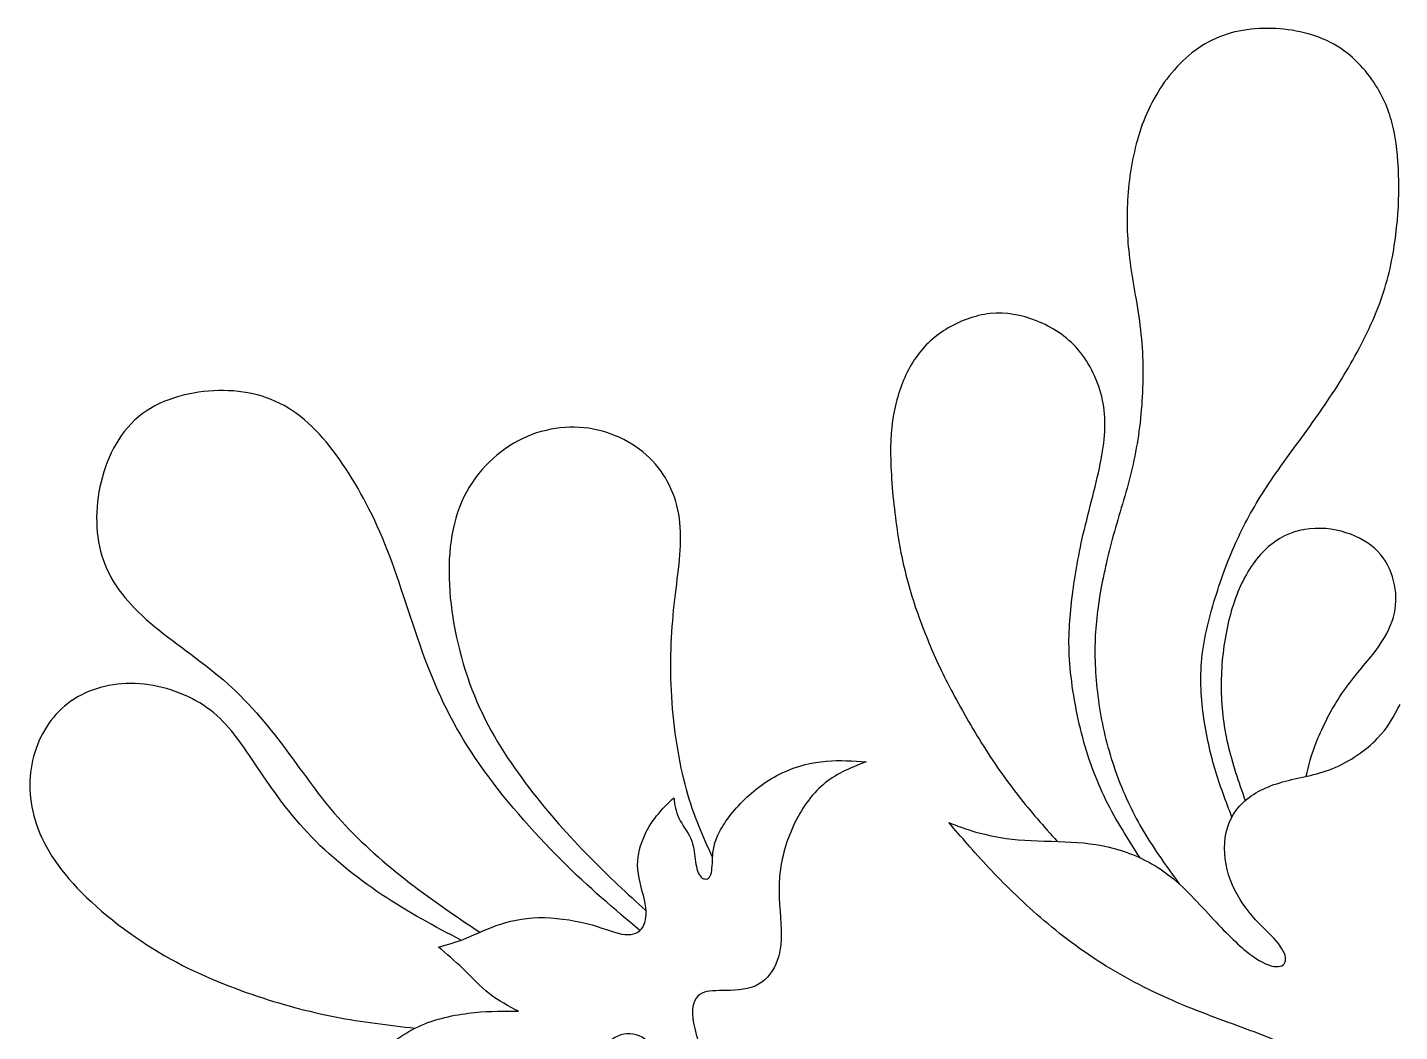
# Model space of a CAD drawing. Extents: x -229 to 187, y -34 to 476.
# Drawn here: x -225.5 to -148.4, y 419.2 to 475.7 of the extents above; entities that cross this region are included whole.
import ezdxf

# ---------------------------------------------------------------- set-up
doc = ezdxf.new("R2010")
doc.units = 0
doc.header["$MEASUREMENT"] = 0
doc.layers.add('LAYER_1', color=7, linetype='CONTINUOUS')

msp = doc.modelspace()

# ---------------------------------------------------------------- linework, layer by layer
at = {"layer": 'LAYER_1'}
for points, knots in [([(-157.8028, 431.3076), (-158.1382, 432.1729), (-158.4738, 433.0384), (-158.7627, 434.0277), (-158.7627, 434.0277), (-159.0517, 435.0171), (-159.2943, 436.1307), (-159.432, 437.2441), (-159.432, 437.2441), (-159.5698, 438.3575), (-159.603, 439.4711), (-159.4404, 440.6644), (-159.4404, 440.6644), (-159.2777, 441.8578), (-158.9194, 443.1312), (-158.5336, 444.2832), (-158.5336, 444.2832), (-158.1477, 445.4352), (-157.7343, 446.4661), (-157.241, 447.461), (-157.241, 447.461), (-156.7477, 448.4559), (-156.1743, 449.4151), (-155.4661, 450.4486), (-155.4661, 450.4486), (-154.7578, 451.4821), (-153.9143, 452.5901), (-153.1399, 453.6815), (-153.1399, 453.6815), (-152.3655, 454.7729), (-151.6598, 455.8478), (-151.0094, 457.0026), (-151.0094, 457.0026), (-150.359, 458.1574), (-149.7637, 459.3922), (-149.3558, 460.5965), (-149.3558, 460.5965), (-148.9479, 461.8009), (-148.7274, 462.9751), (-148.5923, 464.0554), (-148.5923, 464.0554), (-148.4571, 465.1358), (-148.4072, 466.1225), (-148.4237, 467.0843), (-148.4237, 467.0843), (-148.4403, 468.0462), (-148.5232, 468.9834), (-148.6941, 469.8405), (-148.6941, 469.8405), (-148.8651, 470.6976), (-149.1243, 471.4749), (-149.6314, 472.3127), (-149.6314, 472.3127), (-150.1385, 473.1505), (-150.8937, 474.0491), (-151.8859, 474.6554), (-151.8859, 474.6554), (-152.8781, 475.2617), (-154.1073, 475.5759), (-155.3447, 475.642), (-155.3447, 475.642), (-156.5822, 475.7082), (-157.8281, 475.5263), (-158.9084, 474.9999), (-158.9084, 474.9999), (-159.9888, 474.4735), (-160.9039, 473.6025), (-161.6039, 472.6214), (-161.6039, 472.6214), (-162.3039, 471.6402), (-162.7891, 470.5488), (-163.1197, 469.3803), (-163.1197, 469.3803), (-163.4504, 468.2117), (-163.6269, 466.9658), (-163.682, 465.7808), (-163.682, 465.7808), (-163.7371, 464.5957), (-163.6709, 463.4711), (-163.5001, 462.2668), (-163.5001, 462.2668), (-163.3292, 461.0624), (-163.0536, 459.7779), (-162.9158, 458.4495), (-162.9158, 458.4495), (-162.778, 457.1211), (-162.778, 455.7485), (-162.8772, 454.4422), (-162.8772, 454.4422), (-162.9764, 453.1358), (-163.1749, 451.8955), (-163.467, 450.6911), (-163.467, 450.6911), (-163.7591, 449.4867), (-164.1451, 448.3181), (-164.4702, 447.144), (-164.4702, 447.144), (-164.7954, 445.9699), (-165.0601, 444.7903), (-165.2392, 443.7017), (-165.2392, 443.7017), (-165.4183, 442.613), (-165.512, 441.6153), (-165.5038, 440.5046), (-165.5038, 440.5046), (-165.4955, 439.3939), (-165.3852, 438.1702), (-165.1703, 436.9851), (-165.1703, 436.9851), (-164.9553, 435.8), (-164.6356, 434.6533), (-164.2333, 433.5702), (-164.2333, 433.5702), (-163.8309, 432.4871), (-163.3457, 431.4673), (-162.756, 430.4754), (-162.756, 430.4754), (-162.1663, 429.4835), (-161.4717, 428.5193), (-160.7773, 427.5552)], [0, 0, 0, 0, 0.0322581, 0.0322581, 0.0322581, 0.0322581, 0.0645161, 0.0645161, 0.0645161, 0.0645161, 0.0967742, 0.0967742, 0.0967742, 0.0967742, 0.1290323, 0.1290323, 0.1290323, 0.1290323, 0.1612903, 0.1612903, 0.1612903, 0.1612903, 0.1935484, 0.1935484, 0.1935484, 0.1935484, 0.2258065, 0.2258065, 0.2258065, 0.2258065, 0.2580645, 0.2580645, 0.2580645, 0.2580645, 0.2903226, 0.2903226, 0.2903226, 0.2903226, 0.3225806, 0.3225806, 0.3225806, 0.3225806, 0.3548387, 0.3548387, 0.3548387, 0.3548387, 0.3870968, 0.3870968, 0.3870968, 0.3870968, 0.4193548, 0.4193548, 0.4193548, 0.4193548, 0.4516129, 0.4516129, 0.4516129, 0.4516129, 0.483871, 0.483871, 0.483871, 0.483871, 0.516129, 0.516129, 0.516129, 0.516129, 0.5483871, 0.5483871, 0.5483871, 0.5483871, 0.5806452, 0.5806452, 0.5806452, 0.5806452, 0.6129032, 0.6129032, 0.6129032, 0.6129032, 0.6451613, 0.6451613, 0.6451613, 0.6451613, 0.6774194, 0.6774194, 0.6774194, 0.6774194, 0.7096774, 0.7096774, 0.7096774, 0.7096774, 0.7419355, 0.7419355, 0.7419355, 0.7419355, 0.7741935, 0.7741935, 0.7741935, 0.7741935, 0.8064516, 0.8064516, 0.8064516, 0.8064516, 0.8387097, 0.8387097, 0.8387097, 0.8387097, 0.8709677, 0.8709677, 0.8709677, 0.8709677, 0.9032258, 0.9032258, 0.9032258, 0.9032258, 0.9354839, 0.9354839, 0.9354839, 0.9354839, 1, 1, 1, 1]), ([(-162.9619, 429.0072), (-163.6392, 430.0606), (-164.3166, 431.114), (-164.884, 432.2635), (-164.884, 432.2635), (-165.4514, 433.4131), (-165.9089, 434.6589), (-166.2589, 436.0314), (-166.2589, 436.0314), (-166.6089, 437.4039), (-166.8515, 438.9033), (-166.9314, 440.1683), (-166.9314, 440.1683), (-167.0114, 441.4333), (-166.9286, 442.4642), (-166.7936, 443.5721), (-166.7936, 443.5721), (-166.6586, 444.68), (-166.4711, 445.8652), (-166.157, 447.2267), (-166.157, 447.2267), (-165.8428, 448.5882), (-165.4017, 450.1261), (-165.1565, 451.4104), (-165.1565, 451.4104), (-164.9112, 452.6948), (-164.8616, 453.7256), (-165.0793, 454.7536), (-165.0793, 454.7536), (-165.297, 455.7816), (-165.7822, 456.807), (-166.4408, 457.5786), (-166.4408, 457.5786), (-167.0995, 458.3503), (-167.9319, 458.8685), (-168.7835, 459.2074), (-168.7835, 459.2074), (-169.6351, 459.5464), (-170.5061, 459.7064), (-171.3852, 459.6155), (-171.3852, 459.6155), (-172.2644, 459.5245), (-173.152, 459.1826), (-173.885, 458.7279), (-173.885, 458.7279), (-174.6181, 458.2732), (-175.197, 457.7053), (-175.6572, 457.0081), (-175.6572, 457.0081), (-176.1174, 456.3108), (-176.4593, 455.4839), (-176.6797, 454.6103), (-176.6797, 454.6103), (-176.9002, 453.7366), (-176.9995, 452.816), (-176.9885, 451.6723), (-176.9885, 451.6723), (-176.9775, 450.5285), (-176.8561, 449.1615), (-176.6908, 447.9296), (-176.6908, 447.9296), (-176.5255, 446.6976), (-176.3159, 445.6006), (-176.0238, 444.5258), (-176.0238, 444.5258), (-175.7317, 443.4509), (-175.3568, 442.398), (-174.9765, 441.45), (-174.9765, 441.45), (-174.5962, 440.5019), (-174.2102, 439.6584), (-173.6949, 438.6635), (-173.6949, 438.6635), (-173.1795, 437.6686), (-172.5345, 436.522), (-171.8731, 435.461), (-171.8731, 435.461), (-171.2116, 434.3999), (-170.5336, 433.4241), (-169.8226, 432.5174), (-169.8226, 432.5174), (-169.1115, 431.6106), (-168.3673, 430.7726), (-167.6232, 429.9347)], [0, 0, 0, 0, 0.0454545, 0.0454545, 0.0454545, 0.0454545, 0.0909091, 0.0909091, 0.0909091, 0.0909091, 0.1363636, 0.1363636, 0.1363636, 0.1363636, 0.1818182, 0.1818182, 0.1818182, 0.1818182, 0.2272727, 0.2272727, 0.2272727, 0.2272727, 0.2727273, 0.2727273, 0.2727273, 0.2727273, 0.3181818, 0.3181818, 0.3181818, 0.3181818, 0.3636364, 0.3636364, 0.3636364, 0.3636364, 0.4090909, 0.4090909, 0.4090909, 0.4090909, 0.4545455, 0.4545455, 0.4545455, 0.4545455, 0.5, 0.5, 0.5, 0.5, 0.5454545, 0.5454545, 0.5454545, 0.5454545, 0.5909091, 0.5909091, 0.5909091, 0.5909091, 0.6363636, 0.6363636, 0.6363636, 0.6363636, 0.6818182, 0.6818182, 0.6818182, 0.6818182, 0.7272727, 0.7272727, 0.7272727, 0.7272727, 0.7727273, 0.7727273, 0.7727273, 0.7727273, 0.8181818, 0.8181818, 0.8181818, 0.8181818, 0.8636364, 0.8636364, 0.8636364, 0.8636364, 0.9090909, 0.9090909, 0.9090909, 0.9090909, 1, 1, 1, 1]), ([(-191.0785, 424.927), (-192.507, 426.1248), (-193.9356, 427.3228), (-195.5042, 428.8918), (-195.5042, 428.8918), (-197.0728, 430.4608), (-198.7817, 432.4012), (-200.0825, 434.2587), (-200.0825, 434.2587), (-201.3833, 436.1163), (-202.2764, 437.8912), (-203.037, 439.881), (-203.037, 439.881), (-203.7977, 441.8709), (-204.4261, 444.0759), (-205.1426, 445.972), (-205.1426, 445.972), (-205.8592, 447.8682), (-206.6641, 449.4557), (-207.5956, 450.8723), (-207.5956, 450.8723), (-208.5271, 452.2889), (-209.5856, 453.5348), (-210.8368, 454.3009), (-210.8368, 454.3009), (-212.088, 455.0671), (-213.5323, 455.3538), (-215.0426, 455.2766), (-215.0426, 455.2766), (-216.5529, 455.1994), (-218.1294, 454.7584), (-219.2704, 453.8048), (-219.2704, 453.8048), (-220.4114, 452.8512), (-221.1171, 451.3849), (-221.4312, 449.8746), (-221.4312, 449.8746), (-221.7454, 448.3643), (-221.6682, 446.8099), (-221.1391, 445.487), (-221.1391, 445.487), (-220.6099, 444.1641), (-219.6286, 443.0726), (-218.3664, 442.0253), (-218.3664, 442.0253), (-217.1041, 440.978), (-215.5607, 439.9748), (-214.2433, 438.7952), (-214.2433, 438.7952), (-212.9259, 437.6156), (-211.8345, 436.2596), (-210.8809, 434.9753), (-210.8809, 434.9753), (-209.9273, 433.691), (-209.1115, 432.4782), (-208.0422, 431.2766), (-208.0422, 431.2766), (-206.9728, 430.075), (-205.6498, 428.8843), (-204.2803, 427.8107), (-204.2803, 427.8107), (-202.9108, 426.7371), (-201.4946, 425.7805), (-200.0785, 424.8239)], [0, 0, 0, 0, 0.0588235, 0.0588235, 0.0588235, 0.0588235, 0.1176471, 0.1176471, 0.1176471, 0.1176471, 0.1764706, 0.1764706, 0.1764706, 0.1764706, 0.2352941, 0.2352941, 0.2352941, 0.2352941, 0.2941176, 0.2941176, 0.2941176, 0.2941176, 0.3529412, 0.3529412, 0.3529412, 0.3529412, 0.4117647, 0.4117647, 0.4117647, 0.4117647, 0.4705882, 0.4705882, 0.4705882, 0.4705882, 0.5294118, 0.5294118, 0.5294118, 0.5294118, 0.5882353, 0.5882353, 0.5882353, 0.5882353, 0.6470588, 0.6470588, 0.6470588, 0.6470588, 0.7058824, 0.7058824, 0.7058824, 0.7058824, 0.7647059, 0.7647059, 0.7647059, 0.7647059, 0.8235294, 0.8235294, 0.8235294, 0.8235294, 0.8823529, 0.8823529, 0.8823529, 0.8823529, 1, 1, 1, 1]), ([(-186.9931, 429.0478), (-187.5234, 430.1949), (-188.0538, 431.3422), (-188.4677, 432.8583), (-188.4677, 432.8583), (-188.8817, 434.3744), (-189.1795, 436.2597), (-189.2897, 438.0786), (-189.2897, 438.0786), (-189.4, 439.8976), (-189.3227, 441.6506), (-189.1519, 443.2435), (-189.1519, 443.2435), (-188.981, 444.8365), (-188.7164, 446.2698), (-188.8101, 447.6037), (-188.8101, 447.6037), (-188.9038, 448.9376), (-189.3558, 450.1723), (-190.2102, 451.1534), (-190.2102, 451.1534), (-191.0646, 452.1346), (-192.3214, 452.8622), (-193.6994, 453.1213), (-193.6994, 453.1213), (-195.0775, 453.3804), (-196.5768, 453.1709), (-197.9162, 452.4654), (-197.9162, 452.4654), (-199.2557, 451.7599), (-200.4353, 450.5581), (-201.1022, 449.0203), (-201.1022, 449.0203), (-201.7692, 447.4824), (-201.9236, 445.6082), (-201.7362, 443.6404), (-201.7362, 443.6404), (-201.5488, 441.6726), (-201.0195, 439.611), (-200.2369, 437.792), (-200.2369, 437.792), (-199.4542, 435.973), (-198.4178, 434.3965), (-197.3154, 432.9579), (-197.3154, 432.9579), (-196.213, 431.5192), (-195.0444, 430.2182), (-193.9363, 429.087), (-193.9363, 429.087), (-192.8281, 427.9557), (-191.7802, 426.9939), (-190.7325, 426.0322)], [0, 0, 0, 0, 0.0714286, 0.0714286, 0.0714286, 0.0714286, 0.1428571, 0.1428571, 0.1428571, 0.1428571, 0.2142857, 0.2142857, 0.2142857, 0.2142857, 0.2857143, 0.2857143, 0.2857143, 0.2857143, 0.3571429, 0.3571429, 0.3571429, 0.3571429, 0.4285714, 0.4285714, 0.4285714, 0.4285714, 0.5, 0.5, 0.5, 0.5, 0.5714286, 0.5714286, 0.5714286, 0.5714286, 0.6428571, 0.6428571, 0.6428571, 0.6428571, 0.7142857, 0.7142857, 0.7142857, 0.7142857, 0.7857143, 0.7857143, 0.7857143, 0.7857143, 0.8571429, 0.8571429, 0.8571429, 0.8571429, 1, 1, 1, 1]), ([(-153.6268, 433.5947), (-153.4912, 434.1883), (-153.3554, 434.7819), (-153.0341, 435.583), (-153.0341, 435.583), (-152.7127, 436.3842), (-152.2056, 437.393), (-151.6269, 438.2473), (-151.6269, 438.2473), (-151.0481, 439.1017), (-150.3975, 439.8018), (-149.8877, 440.4549), (-149.8877, 440.4549), (-149.3778, 441.1081), (-149.0085, 441.7145), (-148.7991, 442.318), (-148.7991, 442.318), (-148.5896, 442.9216), (-148.54, 443.5225), (-148.6254, 444.1343), (-148.6254, 444.1343), (-148.7108, 444.7462), (-148.9314, 445.3691), (-149.3061, 445.8845), (-149.3061, 445.8845), (-149.6809, 446.3999), (-150.2102, 446.8078), (-150.8743, 447.0999), (-150.8743, 447.0999), (-151.5385, 447.392), (-152.3379, 447.5685), (-153.1261, 447.5382), (-153.1261, 447.5382), (-153.9143, 447.5078), (-154.6916, 447.2708), (-155.3695, 446.8023), (-155.3695, 446.8023), (-156.0475, 446.3338), (-156.6264, 445.6336), (-157.0783, 444.7931), (-157.0783, 444.7931), (-157.5303, 443.9525), (-157.8556, 442.9712), (-158.076, 441.924), (-158.076, 441.924), (-158.2965, 440.8767), (-158.4124, 439.7631), (-158.4097, 438.6635), (-158.4097, 438.6635), (-158.4069, 437.5638), (-158.2855, 436.4779), (-158.0407, 435.409), (-158.0407, 435.409), (-157.7958, 434.3401), (-157.4272, 433.2882), (-157.0587, 432.2363)], [0, 0, 0, 0, 0.0666667, 0.0666667, 0.0666667, 0.0666667, 0.1333333, 0.1333333, 0.1333333, 0.1333333, 0.2, 0.2, 0.2, 0.2, 0.2666667, 0.2666667, 0.2666667, 0.2666667, 0.3333333, 0.3333333, 0.3333333, 0.3333333, 0.4, 0.4, 0.4, 0.4, 0.4666667, 0.4666667, 0.4666667, 0.4666667, 0.5333333, 0.5333333, 0.5333333, 0.5333333, 0.6, 0.6, 0.6, 0.6, 0.6666667, 0.6666667, 0.6666667, 0.6666667, 0.7333333, 0.7333333, 0.7333333, 0.7333333, 0.8, 0.8, 0.8, 0.8, 0.8666667, 0.8666667, 0.8666667, 0.8666667, 1, 1, 1, 1]), ([(-201.1372, 424.3792), (-202.6193, 425.1643), (-204.1016, 425.9495), (-205.5812, 426.9373), (-205.5812, 426.9373), (-207.0609, 427.9252), (-208.5383, 429.1159), (-209.7509, 430.4112), (-209.7509, 430.4112), (-210.9635, 431.7066), (-211.9117, 433.1067), (-212.7219, 434.3138), (-212.7219, 434.3138), (-213.5322, 435.521), (-214.2047, 436.5353), (-215.2189, 437.3124), (-215.2189, 437.3124), (-216.2332, 438.0896), (-217.5892, 438.6299), (-218.9396, 438.7732), (-218.9396, 438.7732), (-220.2901, 438.9165), (-221.6352, 438.6629), (-222.6879, 438.0566), (-222.6879, 438.0566), (-223.7407, 437.4503), (-224.5015, 436.4911), (-224.9424, 435.3667), (-224.9424, 435.3667), (-225.3834, 434.2422), (-225.5047, 432.9523), (-225.2071, 431.6294), (-225.2071, 431.6294), (-224.9094, 430.3065), (-224.1928, 428.9505), (-222.9416, 427.567), (-222.9416, 427.567), (-221.6903, 426.1834), (-219.9043, 424.7723), (-218.1184, 423.703), (-218.1184, 423.703), (-216.3325, 422.6336), (-214.5464, 421.906), (-212.8928, 421.3383), (-212.8928, 421.3383), (-211.2392, 420.7705), (-209.7177, 420.3626), (-208.2105, 420.0712), (-208.2105, 420.0712), (-206.7033, 419.7797), (-205.2101, 419.6046), (-203.717, 419.4296)], [0, 0, 0, 0, 0.0714286, 0.0714286, 0.0714286, 0.0714286, 0.1428571, 0.1428571, 0.1428571, 0.1428571, 0.2142857, 0.2142857, 0.2142857, 0.2142857, 0.2857143, 0.2857143, 0.2857143, 0.2857143, 0.3571429, 0.3571429, 0.3571429, 0.3571429, 0.4285714, 0.4285714, 0.4285714, 0.4285714, 0.5, 0.5, 0.5, 0.5, 0.5714286, 0.5714286, 0.5714286, 0.5714286, 0.6428571, 0.6428571, 0.6428571, 0.6428571, 0.7142857, 0.7142857, 0.7142857, 0.7142857, 0.7857143, 0.7857143, 0.7857143, 0.7857143, 0.8571429, 0.8571429, 0.8571429, 0.8571429, 1, 1, 1, 1]), ([(-150.7077, 411.3809), (-150.7238, 412.0754), (-150.7399, 412.77), (-150.8416, 413.492), (-150.8416, 413.492), (-150.9434, 414.2141), (-151.1308, 414.9638), (-151.489, 415.6693), (-151.489, 415.6693), (-151.8473, 416.3748), (-152.3766, 417.0364), (-153.2364, 417.6261), (-153.2364, 417.6261), (-154.0963, 418.2159), (-155.287, 418.7341), (-156.5547, 419.2191), (-156.5547, 419.2191), (-157.8225, 419.7042), (-159.1676, 420.1562), (-160.5897, 420.7515), (-160.5897, 420.7515), (-162.0118, 421.3468), (-163.5111, 422.0855), (-164.8726, 422.9233), (-164.8726, 422.9233), (-166.2341, 423.7611), (-167.4578, 424.6983), (-168.5602, 425.6518), (-168.5602, 425.6518), (-169.6626, 426.6054), (-170.6439, 427.5756), (-171.4817, 428.4685), (-171.4817, 428.4685), (-172.3195, 429.3615), (-173.0141, 430.1773), (-173.7086, 430.9931), (-173.7086, 430.9931), (-173.2677, 430.8168), (-172.8266, 430.6403), (-172.1983, 430.464), (-172.1983, 430.464), (-171.5699, 430.2876), (-170.7541, 430.1112), (-169.8116, 430.0285), (-169.8116, 430.0285), (-168.869, 429.9458), (-167.7995, 429.9569), (-166.8349, 429.9018), (-166.8349, 429.9018), (-165.8703, 429.8467), (-165.0104, 429.7253), (-164.0899, 429.4387), (-164.0899, 429.4387), (-163.1694, 429.1521), (-162.1881, 428.7001), (-161.2621, 427.967), (-161.2621, 427.967), (-160.3361, 427.2339), (-159.4651, 426.2196), (-158.6935, 425.3928), (-158.6935, 425.3928), (-157.9218, 424.566), (-157.2492, 423.9265), (-156.6815, 423.5131), (-156.6815, 423.5131), (-156.1138, 423.0997), (-155.6507, 422.9123), (-155.32, 422.8958), (-155.32, 422.8958), (-154.9893, 422.8792), (-154.7908, 423.0336), (-154.7853, 423.2981), (-154.7853, 423.2981), (-154.7798, 423.5627), (-154.9673, 423.9376), (-155.3145, 424.3399), (-155.3145, 424.3399), (-155.6618, 424.7423), (-156.1689, 425.1724), (-156.6539, 425.7346), (-156.6539, 425.7346), (-157.139, 426.2968), (-157.6021, 426.9913), (-157.8887, 427.763), (-157.8887, 427.763), (-158.1753, 428.5347), (-158.2856, 429.3836), (-158.1754, 430.1498), (-158.1754, 430.1498), (-158.0651, 430.916), (-157.7343, 431.5995), (-157.1776, 432.1286), (-157.1776, 432.1286), (-156.6209, 432.6578), (-155.8381, 433.0327), (-154.9562, 433.2807), (-154.9562, 433.2807), (-154.0743, 433.5287), (-153.093, 433.6501), (-152.1395, 434.0359), (-152.1395, 434.0359), (-151.1859, 434.4217), (-150.2598, 435.0722), (-149.6341, 435.7171), (-149.6341, 435.7171), (-149.0084, 436.362), (-148.6828, 437.0014), (-148.3574, 437.6408)], [0, 0, 0, 0, 0.0357143, 0.0357143, 0.0357143, 0.0357143, 0.0714286, 0.0714286, 0.0714286, 0.0714286, 0.1071429, 0.1071429, 0.1071429, 0.1071429, 0.1428571, 0.1428571, 0.1428571, 0.1428571, 0.1785714, 0.1785714, 0.1785714, 0.1785714, 0.2142857, 0.2142857, 0.2142857, 0.2142857, 0.25, 0.25, 0.25, 0.25, 0.2857143, 0.2857143, 0.2857143, 0.2857143, 0.3214286, 0.3214286, 0.3214286, 0.3214286, 0.3571429, 0.3571429, 0.3571429, 0.3571429, 0.3928571, 0.3928571, 0.3928571, 0.3928571, 0.4285714, 0.4285714, 0.4285714, 0.4285714, 0.4642857, 0.4642857, 0.4642857, 0.4642857, 0.5, 0.5, 0.5, 0.5, 0.5357143, 0.5357143, 0.5357143, 0.5357143, 0.5714286, 0.5714286, 0.5714286, 0.5714286, 0.6071429, 0.6071429, 0.6071429, 0.6071429, 0.6428571, 0.6428571, 0.6428571, 0.6428571, 0.6785714, 0.6785714, 0.6785714, 0.6785714, 0.7142857, 0.7142857, 0.7142857, 0.7142857, 0.75, 0.75, 0.75, 0.75, 0.7857143, 0.7857143, 0.7857143, 0.7857143, 0.8214286, 0.8214286, 0.8214286, 0.8214286, 0.8571429, 0.8571429, 0.8571429, 0.8571429, 0.8928571, 0.8928571, 0.8928571, 0.8928571, 0.9285714, 0.9285714, 0.9285714, 0.9285714, 1, 1, 1, 1]), ([(-212.156, 364.0768), (-211.6643, 365.1359), (-211.0872, 366.2435), (-210.3845, 367.451), (-210.3845, 367.451), (-209.1718, 369.5345), (-207.5843, 371.916), (-206.052, 374.231), (-206.052, 374.231), (-204.5196, 376.5461), (-203.0422, 378.7951), (-201.2563, 381.7826), (-201.2563, 381.7826), (-199.4704, 384.7702), (-197.3757, 388.4965), (-195.7552, 391.6494), (-195.7552, 391.6494), (-194.1346, 394.8024), (-192.9881, 397.3821), (-192.0731, 399.7413), (-192.0731, 399.7413), (-191.1581, 402.1005), (-190.4745, 404.2392), (-190.0226, 406.4881), (-190.0226, 406.4881), (-189.5706, 408.7371), (-189.35, 411.0963), (-189.372, 413.0365), (-189.372, 413.0365), (-189.3941, 414.9768), (-189.6588, 416.4983), (-189.9784, 417.4573), (-189.9784, 417.4573), (-190.2981, 418.4164), (-190.673, 418.8134), (-191.1139, 419.0008), (-191.1139, 419.0008), (-191.5549, 419.1882), (-192.0621, 419.1661), (-192.492, 418.9016), (-192.492, 418.9016), (-192.9219, 418.637), (-193.2748, 418.1298), (-193.52, 417.609), (-193.52, 417.609), (-193.7652, 417.0881), (-193.9031, 416.5533), (-194.1704, 415.9994), (-194.1704, 415.9994), (-194.4377, 415.4455), (-194.8346, 414.8721), (-195.4795, 414.5029), (-195.4795, 414.5029), (-196.1244, 414.1336), (-197.0175, 413.9681), (-197.9931, 414.0067), (-197.9931, 414.0067), (-198.9687, 414.0453), (-200.0271, 414.2879), (-200.9751, 414.5194), (-200.9751, 414.5194), (-201.9232, 414.7509), (-202.7611, 414.9714), (-203.5768, 415.0486), (-203.5768, 415.0486), (-204.3926, 415.1258), (-205.1865, 415.0595), (-205.9306, 414.7784), (-205.9306, 414.7784), (-206.6747, 414.4973), (-207.3693, 414.0012), (-208.0638, 413.5051), (-208.0638, 413.5051), (-207.8874, 414.2547), (-207.711, 415.0045), (-207.3803, 415.732), (-207.3803, 415.732), (-207.0496, 416.4596), (-206.5644, 417.1653), (-205.8865, 417.8432), (-205.8865, 417.8432), (-205.2085, 418.5212), (-204.3376, 419.1717), (-203.362, 419.5961), (-203.362, 419.5961), (-202.3863, 420.0205), (-201.3059, 420.219), (-200.3799, 420.3127), (-200.3799, 420.3127), (-199.4538, 420.4064), (-198.6821, 420.3953), (-197.9104, 420.3843), (-197.9104, 420.3843), (-198.4616, 420.6709), (-199.0128, 420.9576), (-199.5364, 421.371), (-199.5364, 421.371), (-200.0601, 421.7844), (-200.5562, 422.3246), (-201.0302, 422.7821), (-201.0302, 422.7821), (-201.5043, 423.2396), (-201.9563, 423.6145), (-202.4083, 423.9893), (-202.4083, 423.9893), (-201.8902, 424.1326), (-201.372, 424.2759), (-200.8043, 424.5074), (-200.8043, 424.5074), (-200.2366, 424.7389), (-199.6191, 425.0586), (-198.8971, 425.2901), (-198.8971, 425.2901), (-198.175, 425.5216), (-197.3481, 425.665), (-196.4442, 425.6485), (-196.4442, 425.6485), (-195.5402, 425.6319), (-194.5589, 425.4555), (-193.7707, 425.2351), (-193.7707, 425.2351), (-192.9825, 425.0146), (-192.3872, 424.7499), (-191.9187, 424.7003), (-191.9187, 424.7003), (-191.4502, 424.6507), (-191.1083, 424.8162), (-190.9154, 425.1193), (-190.9154, 425.1193), (-190.7225, 425.4224), (-190.6784, 425.8635), (-190.7831, 426.4367), (-190.7831, 426.4367), (-190.8878, 427.0099), (-191.1415, 427.7155), (-191.1966, 428.3548), (-191.1966, 428.3548), (-191.2517, 428.9942), (-191.1083, 429.5676), (-190.9044, 430.0691), (-190.9044, 430.0691), (-190.7005, 430.5707), (-190.4358, 431.0008), (-190.1382, 431.3756), (-190.1382, 431.3756), (-189.8406, 431.7504), (-189.5098, 432.0701), (-189.1791, 432.3898), (-189.1791, 432.3898), (-189.124, 432.004), (-189.0688, 431.618), (-188.887, 431.2377), (-188.887, 431.2377), (-188.7051, 430.8574), (-188.3963, 430.4826), (-188.2255, 430.0968), (-188.2255, 430.0968), (-188.0547, 429.7109), (-188.0215, 429.314), (-187.972, 428.9337), (-187.972, 428.9337), (-187.9224, 428.5533), (-187.8561, 428.1895), (-187.7018, 427.9911), (-187.7018, 427.9911), (-187.5475, 427.7927), (-187.3049, 427.7595), (-187.1727, 427.9249), (-187.1727, 427.9249), (-187.0404, 428.0903), (-187.0183, 428.4541), (-187.0018, 428.8509), (-187.0018, 428.8509), (-186.9853, 429.2478), (-186.9742, 429.6779), (-186.7152, 430.2511), (-186.7152, 430.2511), (-186.4561, 430.8243), (-185.9489, 431.541), (-185.3095, 432.1858), (-185.3095, 432.1858), (-184.6701, 432.8307), (-183.8984, 433.4041), (-183.0826, 433.7899), (-183.0826, 433.7899), (-182.2668, 434.1757), (-181.4069, 434.3742), (-180.6132, 434.4458), (-180.6132, 434.4458), (-179.8194, 434.5175), (-179.0918, 434.4623), (-178.3642, 434.4072), (-178.3642, 434.4072), (-179.1579, 434.0986), (-179.9518, 433.7898), (-180.6407, 433.2442), (-180.6407, 433.2442), (-181.3297, 432.6985), (-181.9141, 431.9157), (-182.366, 430.9952), (-182.366, 430.9952), (-182.818, 430.0747), (-183.1377, 429.0163), (-183.2259, 427.9525), (-183.2259, 427.9525), (-183.3141, 426.8887), (-183.1708, 425.8192), (-183.1433, 424.9869), (-183.1433, 424.9869), (-183.1157, 424.1546), (-183.2039, 423.5593), (-183.4409, 423.0302), (-183.4409, 423.0302), (-183.6779, 422.501), (-184.0638, 422.0379), (-184.6094, 421.8009), (-184.6094, 421.8009), (-185.1551, 421.5639), (-185.8608, 421.5529), (-186.423, 421.5474), (-186.423, 421.5474), (-186.9852, 421.5419), (-187.4042, 421.5419), (-187.7073, 421.327), (-187.7073, 421.327), (-188.0105, 421.112), (-188.1979, 420.6819), (-188.1097, 419.9819), (-188.1097, 419.9819), (-188.0215, 419.2819), (-187.6577, 418.3117), (-187.3766, 417.1101), (-187.3766, 417.1101), (-187.0955, 415.9085), (-186.897, 414.4752), (-186.8584, 412.9484), (-186.8584, 412.9484), (-186.8198, 411.4216), (-186.9412, 409.8009), (-187.2057, 408.0316), (-187.2057, 408.0316), (-187.4703, 406.2622), (-187.8782, 404.3439), (-188.4459, 402.4478), (-188.4459, 402.4478), (-189.0137, 400.5516), (-189.7413, 398.6774), (-190.5185, 396.864), (-190.5185, 396.864), (-191.2957, 395.0505), (-192.1226, 393.2975), (-193.0762, 391.44), (-193.0762, 391.44), (-194.0298, 389.5824), (-195.1102, 387.62), (-196.2567, 385.6136), (-196.2567, 385.6136), (-197.4032, 383.6072), (-198.616, 381.5567), (-199.7845, 379.6165), (-199.7845, 379.6165), (-200.9531, 377.6762), (-202.0776, 375.8461), (-203.3165, 373.9188), (-203.3165, 373.9188), (-204.5554, 371.9914), (-205.9089, 369.9666), (-207.2622, 367.9419)], [0, 0, 0, 0, 0.0147059, 0.0147059, 0.0147059, 0.0147059, 0.0294118, 0.0294118, 0.0294118, 0.0294118, 0.0441176, 0.0441176, 0.0441176, 0.0441176, 0.0588235, 0.0588235, 0.0588235, 0.0588235, 0.0735294, 0.0735294, 0.0735294, 0.0735294, 0.0882353, 0.0882353, 0.0882353, 0.0882353, 0.1029412, 0.1029412, 0.1029412, 0.1029412, 0.1176471, 0.1176471, 0.1176471, 0.1176471, 0.1323529, 0.1323529, 0.1323529, 0.1323529, 0.1470588, 0.1470588, 0.1470588, 0.1470588, 0.1617647, 0.1617647, 0.1617647, 0.1617647, 0.1764706, 0.1764706, 0.1764706, 0.1764706, 0.1911765, 0.1911765, 0.1911765, 0.1911765, 0.2058824, 0.2058824, 0.2058824, 0.2058824, 0.2205882, 0.2205882, 0.2205882, 0.2205882, 0.2352941, 0.2352941, 0.2352941, 0.2352941, 0.25, 0.25, 0.25, 0.25, 0.2647059, 0.2647059, 0.2647059, 0.2647059, 0.2794118, 0.2794118, 0.2794118, 0.2794118, 0.2941176, 0.2941176, 0.2941176, 0.2941176, 0.3088235, 0.3088235, 0.3088235, 0.3088235, 0.3235294, 0.3235294, 0.3235294, 0.3235294, 0.3382353, 0.3382353, 0.3382353, 0.3382353, 0.3529412, 0.3529412, 0.3529412, 0.3529412, 0.3676471, 0.3676471, 0.3676471, 0.3676471, 0.3823529, 0.3823529, 0.3823529, 0.3823529, 0.3970588, 0.3970588, 0.3970588, 0.3970588, 0.4117647, 0.4117647, 0.4117647, 0.4117647, 0.4264706, 0.4264706, 0.4264706, 0.4264706, 0.4411765, 0.4411765, 0.4411765, 0.4411765, 0.4558824, 0.4558824, 0.4558824, 0.4558824, 0.4705882, 0.4705882, 0.4705882, 0.4705882, 0.4852941, 0.4852941, 0.4852941, 0.4852941, 0.5, 0.5, 0.5, 0.5, 0.5147059, 0.5147059, 0.5147059, 0.5147059, 0.5294118, 0.5294118, 0.5294118, 0.5294118, 0.5441176, 0.5441176, 0.5441176, 0.5441176, 0.5588235, 0.5588235, 0.5588235, 0.5588235, 0.5735294, 0.5735294, 0.5735294, 0.5735294, 0.5882353, 0.5882353, 0.5882353, 0.5882353, 0.6029412, 0.6029412, 0.6029412, 0.6029412, 0.6176471, 0.6176471, 0.6176471, 0.6176471, 0.6323529, 0.6323529, 0.6323529, 0.6323529, 0.6470588, 0.6470588, 0.6470588, 0.6470588, 0.6617647, 0.6617647, 0.6617647, 0.6617647, 0.6764706, 0.6764706, 0.6764706, 0.6764706, 0.6911765, 0.6911765, 0.6911765, 0.6911765, 0.7058824, 0.7058824, 0.7058824, 0.7058824, 0.7205882, 0.7205882, 0.7205882, 0.7205882, 0.7352941, 0.7352941, 0.7352941, 0.7352941, 0.75, 0.75, 0.75, 0.75, 0.7647059, 0.7647059, 0.7647059, 0.7647059, 0.7794118, 0.7794118, 0.7794118, 0.7794118, 0.7941176, 0.7941176, 0.7941176, 0.7941176, 0.8088235, 0.8088235, 0.8088235, 0.8088235, 0.8235294, 0.8235294, 0.8235294, 0.8235294, 0.8382353, 0.8382353, 0.8382353, 0.8382353, 0.8529412, 0.8529412, 0.8529412, 0.8529412, 0.8676471, 0.8676471, 0.8676471, 0.8676471, 0.8823529, 0.8823529, 0.8823529, 0.8823529, 0.8970588, 0.8970588, 0.8970588, 0.8970588, 0.9117647, 0.9117647, 0.9117647, 0.9117647, 0.9264706, 0.9264706, 0.9264706, 0.9264706, 0.9411765, 0.9411765, 0.9411765, 0.9411765, 0.9558824, 0.9558824, 0.9558824, 0.9558824, 0.9705882, 0.9705882, 0.9705882, 0.9705882, 1, 1, 1, 1])]:
    msp.add_open_spline(points, degree=3, knots=knots, dxfattribs=at)

doc.saveas('drawing.dxf')
